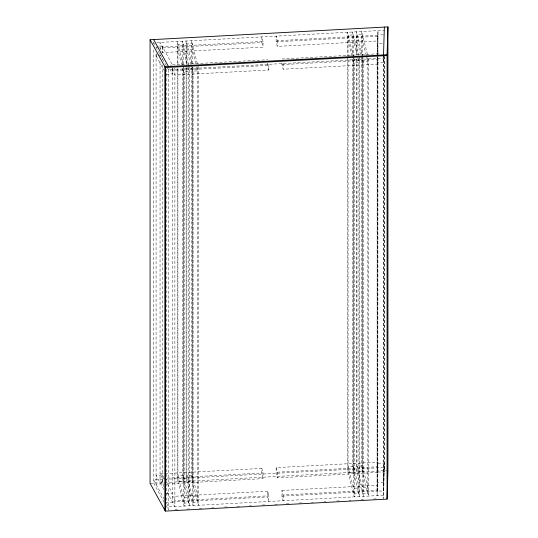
<?xml version="1.0" encoding="UTF-8"?>
<svg xmlns="http://www.w3.org/2000/svg" width="538" height="538" viewBox="0 0 538 538"><rect width="100%" height="100%" fill="white"/><g stroke="black" fill="none" stroke-linecap="round" stroke-linejoin="round"><path stroke-width="0.4" stroke-dasharray="2.69 2.02" d="M377.427 56.941L377.252 62.731L383.648 62.771L383.843 56.16M377.454 56.12L377.831 43.712L382.626 43.746M383.567 56.477L383.52 58.111L168.475 69.738L166.867 66.82M383.648 54.708L383.648 491.066L377.199 491.033L377.199 482.156L377.77 463.144L384.166 463.184L383.587 491.073M377.199 491.033L377.77 463.144M377.252 57.068L377.111 495.626L377.111 58.46L377.958 30.632L377.958 54.13M276.142 467.623L277.312 472.196L377.817 466.762L377.958 462.122L276.142 467.623L276.142 473.305L277.312 477.872L377.817 472.438L377.958 57.485M384.166 463.184L383.587 482.203L377.199 482.156M156.087 47.216L162.341 46.49L172.483 64.93L170.102 65.206M156.141 53.665L156.141 56.087L157.695 55.905M158.468 55.817L160.795 55.542M166.282 74.526L172.483 73.8L172.483 68.158M166.229 493.951L172.429 493.232L166.188 481.88M156.84 42.589L384.361 30.289M160.042 48.285L160.042 42.415L162.516 46.907L263.021 41.48L263.021 47.156L162.516 52.59L160.042 48.09L261.858 42.589L263.021 47.156M276.142 41.816L377.958 36.308L377.817 40.949L277.312 46.382L276.142 41.816L276.142 36.14L277.312 40.706L377.817 35.273M172.416 64.896L267.695 59.745M281.973 58.972L377.252 53.82L377.252 56.376M268.859 69.987L267.695 65.421L172.429 70.572L174.89 75.071L268.859 69.987L268.859 64.311M281.973 64.647L377.239 59.496L377.111 64.136L283.143 69.214L281.973 64.647L281.973 62.213M261.858 468.396L160.042 473.904L162.516 478.396L162.516 484.079L263.021 478.645L263.021 472.963L261.858 468.396L261.858 474.079L263.021 478.645M162.516 478.396L263.021 472.963M150.068 483.312L163.707 482.573M164.547 482.532L387.219 470.494M267.682 491.234L172.409 496.386L174.877 500.878L268.852 495.801L268.852 501.477L267.682 496.91L267.682 491.234L268.852 495.801M281.973 490.461L377.252 485.31L377.111 489.95L283.143 495.027L281.973 490.461L281.973 496.137L283.143 500.703L283.143 495.027M172.416 502.062L267.682 496.91M281.973 496.137L377.239 490.986M383.52 495.276L168.475 506.904L166.067 502.532M174.964 509.748L177.674 509.6M186.881 509.103L190.055 508.928M199.275 508.43L202.779 508.242M211.851 507.751L213.66 507.657M224.427 507.072L227.043 506.93M237.009 506.392L239.598 506.251M249.585 505.713L251.313 505.619M262.161 505.034L264.696 504.893M274.736 504.355L277.252 504.214M286.451 503.723L288.993 503.581M299.007 503.043L302.349 502.862M311.556 502.364L313.304 502.27M324.105 501.685L325.88 501.591M336.66 501.006L339.296 500.865M349.209 500.327L351.038 500.226M361.099 499.681L363.614 499.546M373.473 499.015L376.822 498.834M383.419 34.883L377.831 34.842L377.831 54.143M377.252 53.861L378.846 53.874M377.77 472.014L384.219 472.048L384.219 56.698M174.184 68.104L174.89 69.389L174.877 506.561L166.188 490.757M169.752 68.837L172.483 73.8M153.639 42.758L166.471 66.093M156.141 56.087L163.942 70.27M164.238 478.336L162.288 474.792L156.087 475.511L164.278 490.407M164.238 487.206L160.042 479.58L160.042 60.034M164.278 499.277L153.639 479.923L384.361 467.455L383.52 498.47L383.52 54.916M164.063 502.075L153.639 483.117L153.639 48.635M166.067 505.72L168.475 510.098L168.475 67.344M367.441 54.399L361.603 31.52L361.603 55.011M366.217 55.286L362.35 40.115L356.99 40.411L360.655 54.775M366.425 56.087L367.851 61.675L362.491 61.964L361.469 57.97M362.289 55.488L356.243 31.809L356.243 55.3M362.417 55.986L363.237 59.207L363.237 496.372L356.243 468.975L356.243 58.655M358.638 55.374L352.672 31.998L352.672 55.495M358.839 56.181L359.666 59.402L359.666 496.567L352.672 469.17L352.672 58.85M357.084 54.97L353.412 40.599L348.059 40.888L351.926 56.06M357.898 58.165L358.92 62.159L353.56 62.448L352.134 56.86M353.358 55.972L347.313 32.287L347.313 55.784M353.93 58.232L354.307 59.691L354.307 496.856L347.313 469.459L347.313 56.624M263.021 41.48L261.858 36.907L261.858 42.589M197.318 63.598L191.474 40.713L191.474 64.21M198.098 66.651L198.468 68.118L198.468 505.283L191.474 477.879L191.474 67.566M195.893 63.686L192.221 49.314L186.861 49.604L190.734 64.775M196.706 66.88L197.722 70.868L192.362 71.157L190.936 65.569M191.958 63.887L186.114 41.002L186.114 64.499M192.739 66.947L193.108 68.407L193.108 505.572L186.114 478.168L186.114 65.34M188.589 64.876L182.543 41.197L182.543 64.695M188.717 65.374L189.537 68.602L189.537 505.767L182.543 478.363L182.543 68.05M186.962 64.17L183.29 49.799L177.93 50.088L181.602 64.459M187.775 67.364L188.791 71.352L183.431 71.641L182.416 67.653M183.028 64.372L177.184 41.487L177.184 64.984M183.808 67.425L184.178 68.891L184.178 506.056L177.184 478.652L177.184 68.339M384.361 56.302L384.361 470.649M377.831 57.499L377.817 472.438M368.597 58.918L368.597 496.083L361.603 468.685L361.603 55.851M367.851 57.62L367.851 493.164L362.491 493.454L362.491 57.909M362.35 57.095L362.35 34.439L356.99 34.728L356.99 54.869M362.35 57.936L362.35 471.604L356.99 471.893L356.99 58.225M358.92 58.104L358.92 493.642L353.56 493.938L353.56 58.393M353.412 57.579L353.412 34.923L348.059 35.212L348.059 57.869M353.412 58.42L353.412 472.088L348.059 472.377L348.059 58.709M283.143 63.538L283.143 69.214M277.312 40.706L277.312 46.382M277.312 472.196L277.312 477.872M267.695 62.986L267.695 65.421M197.722 66.813L197.722 502.358L192.362 502.647L192.362 67.102M192.221 63.773L192.221 43.639L186.861 43.928L186.861 66.584M192.221 67.129L192.221 480.804L186.861 481.093L186.861 67.418M188.791 67.297L188.791 502.842L183.431 503.131L183.431 67.586M183.29 64.257L183.29 44.123L177.93 44.412L177.93 67.068M183.29 67.613L183.29 481.288L177.93 481.577L177.93 67.902M172.416 68.138L172.429 502.102L166.229 502.822L166.282 68.877M162.516 46.907L162.516 52.59M162.341 46.49L162.288 52.368M162.288 58.245L162.288 59.92M162.288 64.957L162.288 483.662L156.087 484.382L156.087 53.928M160.042 53.323L160.042 54.997M153.639 42.085L153.639 43.766M183.29 475.612L177.93 475.901L183.431 497.455L188.791 497.166L183.29 475.612M192.221 475.128L186.861 475.417L192.362 496.971L197.722 496.682L192.221 475.128M353.412 466.412L348.059 466.702L353.56 488.255L358.92 487.966L353.412 466.412M362.35 465.928L356.99 466.217L362.491 487.778L367.851 487.482L362.35 465.928"/><path stroke-width="0.81" d="M383.52 54.916L384.361 27.095M387.932 26.9L387.064 55.562L165.348 67.546L150.068 39.758L387.932 26.9L387.932 470.454L387.064 499.116L165.348 511.1L150.068 483.312L150.068 39.758M153.639 39.563L168.475 66.544M387.064 499.116L387.091 54.728L164.897 66.739L164.897 510.293M165.348 67.546L165.348 511.1"/></g></svg>
